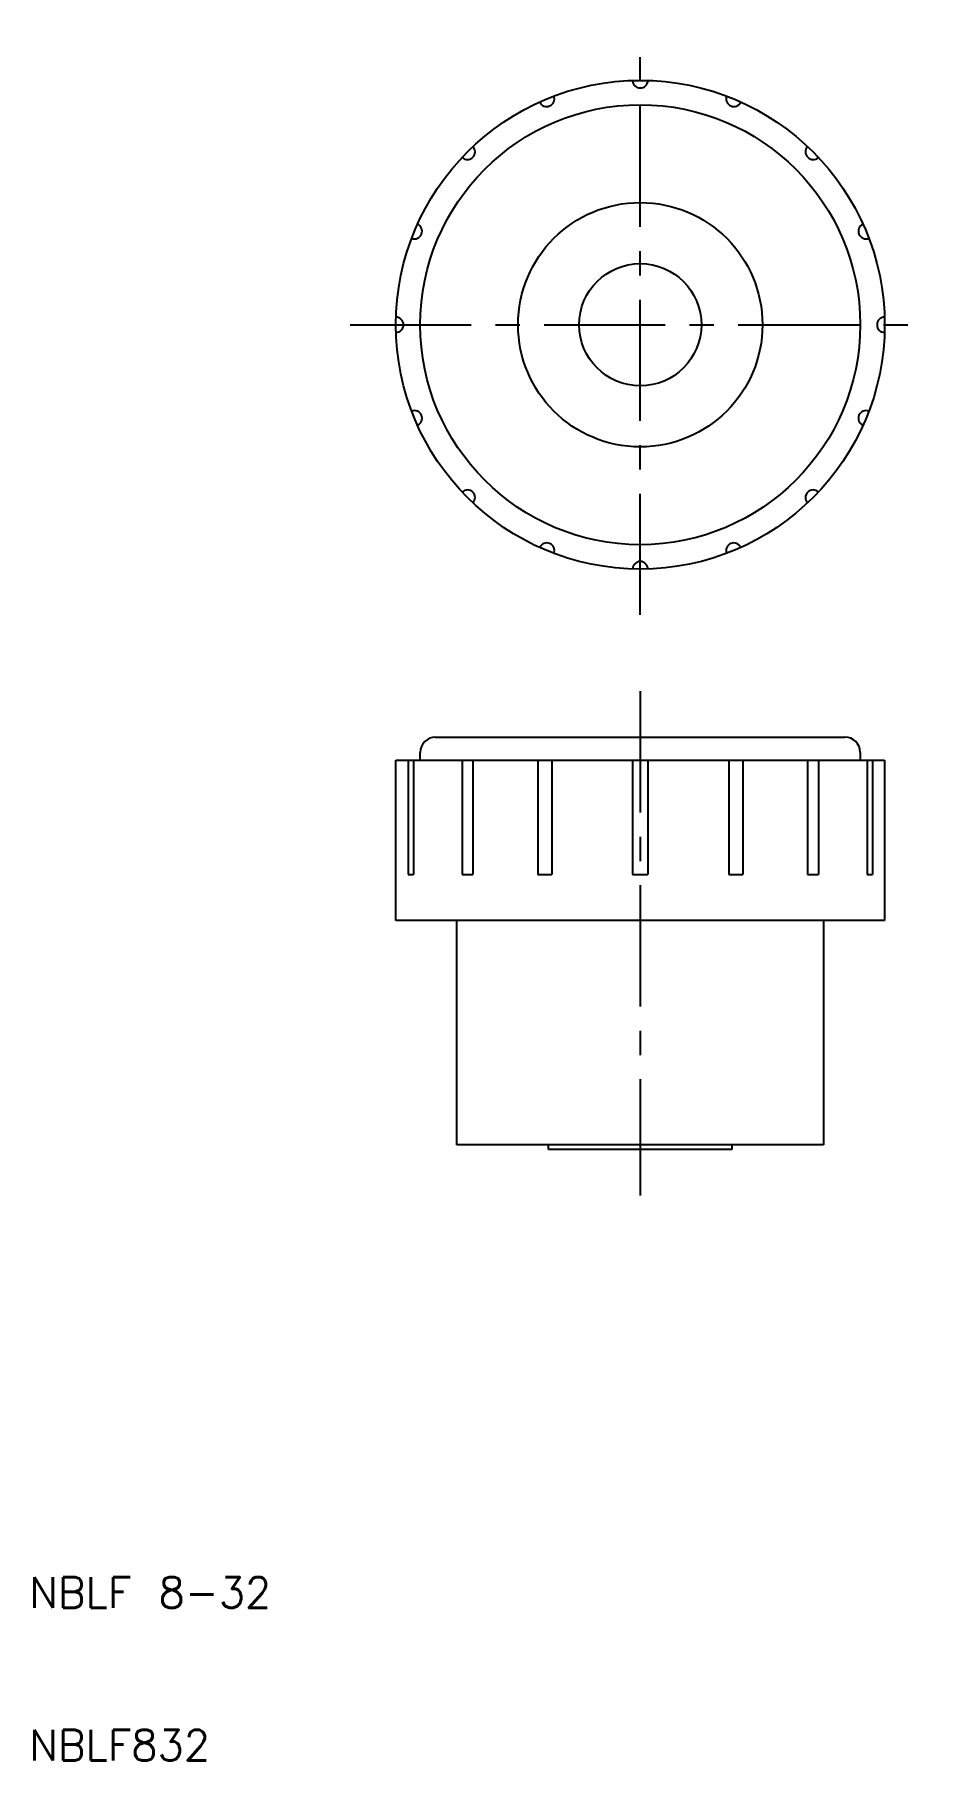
# Model space of a CAD drawing. Extents: x 10 to 69, y 10 to 123.
import ezdxf

# ---------------------------------------------------------------- set-up
doc = ezdxf.new("R2010")
doc.units = 0
doc.header["$LTSCALE"] = 0.25
doc.linetypes.add('CENTER', pattern=[50.8, 31.75, -6.35, 6.35, -6.35])
doc.layers.get('0').update_dxf_attribs({"linetype": 'CONTINUOUS'})
doc.layers.add('CENTER', color=1, linetype='CENTER')
doc.styles.get("Standard").update_dxf_attribs({"font": 'TXT.shx'})

msp = doc.modelspace()

# ---------------------------------------------------------------- linework, layer by layer
for p, q in [((36.6, 77), (63.4, 77)), ((35.6, 75.5), (35.6, 76)), ((64.4, 76), (64.4, 75.5)), ((34, 65), (34, 75.5)), ((34, 75.5), (35.6, 75.5)), ((34.80127, 75.5), (34.80127, 68)), ((35.143249, 75.5), (35.143249, 68)), ((35.6, 75.5), (64.4, 75.5)), ((38.338306, 75.5), (38.338306, 68)), ((39.045326, 75.5), (39.045326, 68)), ((43.291158, 75.5), (43.291158, 68)), ((44.211551, 75.5), (44.211551, 68)), ((49.500061, 75.5), (49.500061, 68)), ((50.499939, 75.5), (50.499939, 68)), ((55.788449, 75.5), (55.788449, 68)), ((56.708842, 75.5), (56.708842, 68)), ((60.954674, 75.5), (60.954674, 68)), ((61.661694, 75.5), (61.661694, 68)), ((64.4, 75.5), (66, 75.5)), ((64.856751, 75.5), (64.856751, 68)), ((65.19873, 75.5), (65.19873, 68)), ((66, 75.5), (66, 65)), ((34.80127, 68), (35.143249, 68)), ((38.338306, 68), (39.045326, 68)), ((43.291158, 68), (44.211551, 68)), ((49.500061, 68), (50.499939, 68)), ((55.788449, 68), (56.708842, 68)), ((60.954674, 68), (61.661694, 68)), ((64.856751, 68), (65.19873, 68)), ((38, 65), (34, 65)), ((38, 50.3), (38, 65)), ((62, 65), (38, 65)), ((62, 65), (62, 50.3)), ((66, 65), (62, 65)), ((44, 50.3), (38, 50.3)), ((56, 50.3), (44, 50.3)), ((44, 50), (44, 50.3)), ((56, 50), (44, 50)), ((62, 50.3), (56, 50.3)), ((56, 50.3), (56, 50))]:
    msp.add_line(p, q)
for radius in [16, 14.4, 8, 4]:
    msp.add_circle((50, 104), radius)
for centre, radius, start, end in [((50, 120), 0.5, 180.895283, 359.104717), ((43.877065, 118.782073), 0.5, 203.395283, 21.604717), ((56.122935, 118.782073), 0.5, 158.395283, 336.604717), ((38.686292, 115.313708), 0.5, 225.895283, 44.104717), ((61.313708, 115.313708), 0.5, 135.895283, 314.104717), ((35.217927, 110.122935), 0.5, 248.395283, 66.604717), ((64.782073, 110.122935), 0.5, 113.395283, 291.604717), ((34, 104), 0.5, 270.895283, 89.104717), ((66, 104), 0.5, 90.895283, 269.104717), ((35.217927, 97.877065), 0.5, 293.395283, 111.604717), ((64.782073, 97.877065), 0.5, 68.395283, 246.604717), ((38.686292, 92.686292), 0.5, 315.895283, 134.104717), ((61.313708, 92.686292), 0.5, 45.895283, 224.104717), ((43.877065, 89.217927), 0.5, 338.395283, 156.604717), ((56.122935, 89.217927), 0.5, 23.395283, 201.604717), ((50, 88), 0.5, 0.895283, 179.104717), ((36.6, 76), 1, 90, 180), ((63.4, 76), 1, 0, 90)]:
    msp.add_arc(centre, radius, start, end)
at = {"layer": 'CENTER', "color": 1, "linetype": 'CENTER'}
for p, q in [((50, 85), (50, 123)), ((31, 104), (69, 104)), ((50, 80), (50, 47))]:
    msp.add_line(p, q, dxfattribs=at)

# ---------------------------------------------------------------- texts
for s, p in [('NBLF 8-32', (10, 20)), ('NBLF832', (10, 10))]:
    msp.add_text(s, height=2).set_placement(p)

doc.saveas('drawing.dxf')
